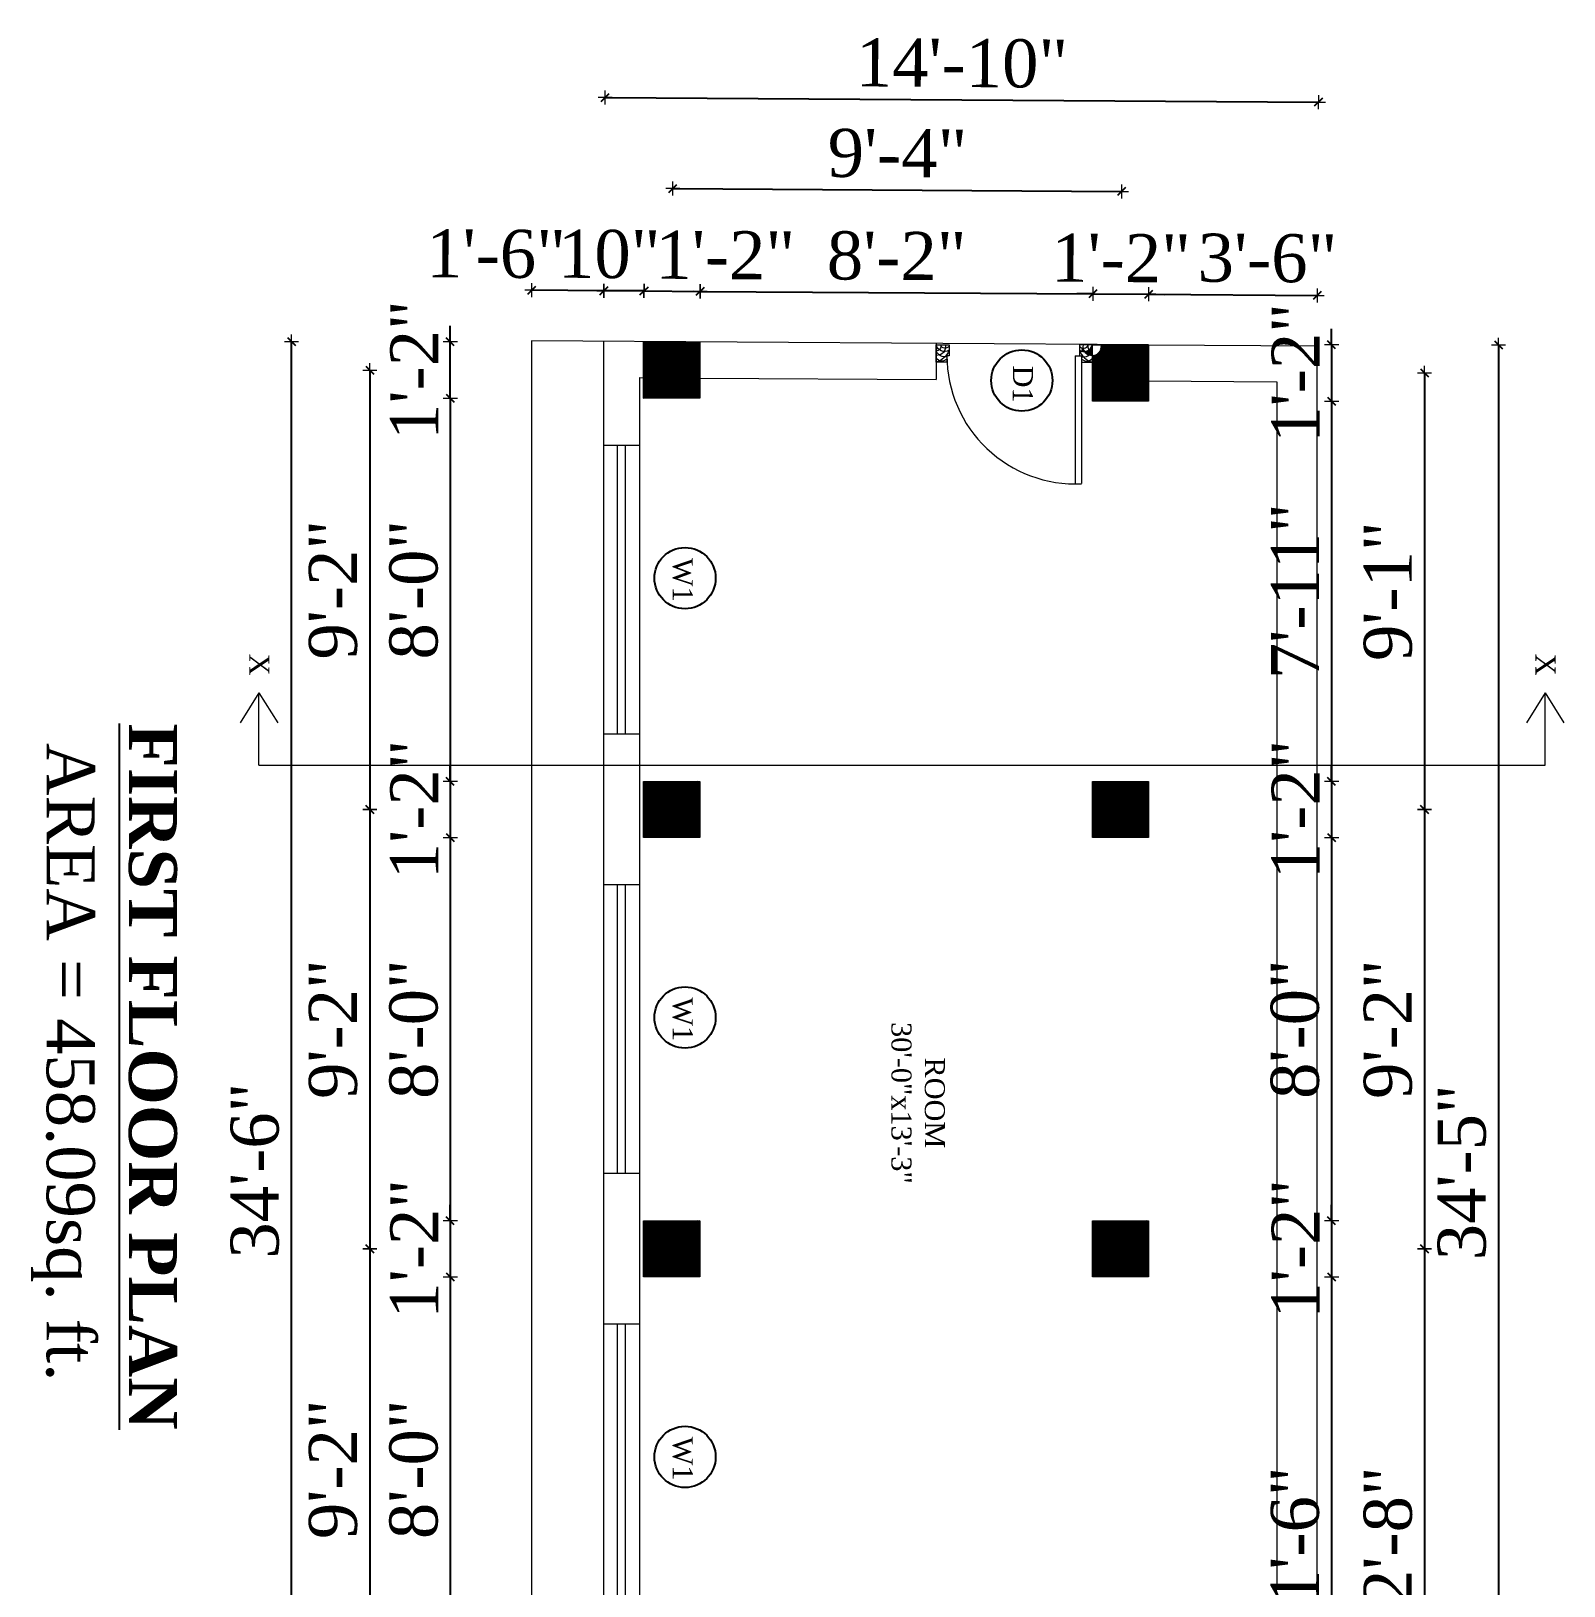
# Model space of a CAD drawing. Header units: inches. Extents: x 4069 to 291496, y -47643 to 12535.
# Drawn here: x 32936.8 to 33319.4, y 3864.2 to 4252.1 of the extents above; entities that cross this region are included whole.
import ezdxf

# ---------------------------------------------------------------- set-up
doc = ezdxf.new("R2010")
doc.units = ezdxf.units.IN
doc.header["$LTSCALE"] = 5
doc.header["$MEASUREMENT"] = 0
for name, color, linetype, lineweight in [('A-WALL', 7, 'Continuous', 9), ('Dimension', 7, 'Continuous', 18), ('DOOR', 62, 'Continuous', 0)]:
    doc.layers.add(name, color=color, linetype=linetype, lineweight=lineweight)
doc.layers.add('dim line', color=7, linetype='Continuous', lineweight=15, true_color=0xfab2b2)
doc.layers.add('TEXT', color=6, linetype='Continuous')
doc.layers.add('WALL', color=7, linetype='Continuous')
doc.styles.add('ordinary', font='times.ttf')
doc.dimstyles.new('Copy of 96', dxfattribs={"dimtxt": 7, "dimasz": 4, "dimexe": 0.5, "dimexo": 0.5, "dimgap": 3, "dimtad": 1, "dimdec": 1, "dimzin": 11, "dimdsep": 46, "dimlunit": 4, "dimtxsty": 'ordinary', "dimblk": 'OBLIQUE', "dimcen": 0.09, "dimse1": 1, "dimse2": 1, "dimclrt": 6, "dimazin": 0, "dimtfac": 1, "dimtdec": 1, "dimtix": 1, "dimtmove": 2, "dimatfit": 3, "dimldrblk": 'leader', "dimfxl": 0.5, "dimfxlon": 1, "dimtolj": 1, "dimtzin": 0, "dimarcsym": 0})
pattern_1 = [(315, (31599.98636, 28486.99887), (0.08838834765, 0.08838834765), [])]

# ---------------------------------------------------------------- blocks, each defined once
blk = doc.blocks.new('A$C27B36B59')
at = {"layer": 'DOOR'}
for p, q in [((0, 4), (0, 0)), ((2.5, 4), (0, 4)), ((2.5, 2.5), (2.5, 4)), ((0, 0), (3, 0)), ((3, 2.5), (2.5, 2.5)), ((3, 0), (3, 2.5))]:
    blk.add_line(p, q, dxfattribs=at)
for centre, radius, start, end in [((-1.4, -0.54), 4.75, 22.1411, 72.838), ((1.34, 2.09), 1.64, 45.138, 144.8948), ((2.21, 0.3), 2.49, 83.3149, 152.658), ((0.13, 0.37), 2.05, 349.4875, 93.6805), ((1.96, -0.47), 2.01, 58.7447, 166.495), ((-0.06, 0.32), 1.13, 343.542, 86.947), ((2.08, -0.4), 1.17, 38.2816, 160.1519)]:
    blk.add_arc(centre, radius, start, end, dxfattribs=at)
blk = doc.blocks.new('D2')
at = {"layer": 'DOOR'}
for p, q in [((74473.95, 24047.59), (74473.95, 24018.09)), ((74473.95, 24047.59), (74475.45, 24047.59)), ((74475.45, 24047.59), (74475.45, 24018.13))]:
    blk.add_line(p, q, dxfattribs=at)
blk.add_arc((74473.95, 24047.59), 29.5, 180, 272.9146, dxfattribs=at)
at = {"layer": 'DOOR', "xscale": -1, "rotation": 180}
blk.add_blockref('A$C27B36B59', (74441.95, 24050.09), dxfattribs=at)
at = {"layer": 'DOOR', "rotation": 180}
blk.add_blockref('A$C27B36B59', (74477.95, 24050.09), dxfattribs=at)
blk = doc.blocks.new('oblique')
at = {"color": 0, "lineweight": -2}
blk.add_line((0.25, 0.25), (-0.25, -0.25), dxfattribs=at)
at = {"layer": 'dim line', "lineweight": 9}
for p, q in [((-0.4375, 0), (0.4375, 0)), ((0, 0.4375), (0, -0.4375))]:
    blk.add_line(p, q, dxfattribs=at)
blk = doc.blocks.new('*D1194')
at = {"layer": 'A-WALL', "color": 0, "lineweight": -2, "ltscale": 50, "transparency": 16777216}
for p, q in [((33041.46, 4174.54), (33041.46, 4178.54)), ((33041.46, 4160.54), (33041.46, 4174.54)), ((33041.46, 4160.54), (33041.46, 4156.54))]:
    blk.add_line(p, q, dxfattribs=at)
at = {"layer": 'Defpoints', "color": 0, "ltscale": 50, "transparency": 16777216}
for p in [(33041.46, 4174.54), (33089.71, 4174.54, -58.17), (33089.71, 4160.54, -58.17)]:
    blk.add_point(p, dxfattribs=at)
at = {"layer": 'A-WALL', "color": 0, "lineweight": -2, "ltscale": 50, "transparency": 16777216, "xscale": 4, "yscale": 4, "zscale": 4}
for p, rotation in [((33041.46, 4174.54), 270), ((33041.46, 4160.54), 90)]:
    blk.add_blockref('oblique', p, dxfattribs=dict(at, rotation=rotation))
at = {"layer": 'A-WALL', "color": 6, "ltscale": 50, "transparency": 16777216, "insert": (33032.46, 4167.54), "char_height": 12, "attachment_point": 5, "rotation": 90, "style": 'ordinary'}
blk.add_mtext('\\A1;1\'-2"', dxfattribs=at)
blk = doc.blocks.new('_OBLIQUE')
at = {"color": 0, "linetype": 'ByBlock'}
blk.add_line((-0.5, -0.5), (0.5, 0.5), dxfattribs=at)
blk = doc.blocks.new('leader')
at = {"layer": 'Dimension'}
for p, q in [((0, -4.328), (0, 4.328)), ((-4.424, 0), (4.424, 0))]:
    blk.add_line(p, q, dxfattribs=at)
blk = doc.blocks.new('*D1195')
at = {"layer": 'A-WALL', "color": 0, "lineweight": -2, "ltscale": 5, "transparency": 16777216}
blk.add_line((33041.46, 4160.54), (33041.46, 4064.92), dxfattribs=at)
at = {"layer": 'Defpoints', "color": 0, "ltscale": 5, "transparency": 16777216}
for p in [(33089.71, 4160.54, -58.17), (33041.46, 4064.92), (33089.71, 4064.92, -58.17)]:
    blk.add_point(p, dxfattribs=at)
at = {"layer": 'A-WALL', "color": 0, "lineweight": -2, "ltscale": 5, "transparency": 16777216, "xscale": 4, "yscale": 4, "zscale": 4}
for p, rotation in [((33041.46, 4160.54), 90), ((33041.46, 4064.92), 270)]:
    blk.add_blockref('oblique', p, dxfattribs=dict(at, rotation=rotation))
at = {"layer": 'A-WALL', "color": 6, "ltscale": 5, "transparency": 16777216, "insert": (33032.36, 4112.73), "char_height": 12, "attachment_point": 5, "rotation": 90, "style": 'ordinary'}
blk.add_mtext('\\A1;8\'-0"', dxfattribs=at)
blk = doc.blocks.new('*D1196')
at = {"layer": 'A-WALL', "color": 0, "lineweight": -2, "ltscale": 5, "transparency": 16777216}
for p, q in [((33041.46, 4064.92), (33041.46, 4068.92)), ((33041.46, 4064.92), (33041.46, 4050.92)), ((33041.46, 4050.92), (33041.46, 4046.92))]:
    blk.add_line(p, q, dxfattribs=at)
at = {"layer": 'Defpoints', "color": 0, "ltscale": 5, "transparency": 16777216}
for p in [(33089.71, 4064.92, -58.17), (33041.46, 4050.92), (33089.71, 4050.92, -58.17)]:
    blk.add_point(p, dxfattribs=at)
at = {"layer": 'A-WALL', "color": 0, "lineweight": -2, "ltscale": 5, "transparency": 16777216, "xscale": 4, "yscale": 4, "zscale": 4}
for p, rotation in [((33041.46, 4064.92), 270), ((33041.46, 4050.92), 90)]:
    blk.add_blockref('oblique', p, dxfattribs=dict(at, rotation=rotation))
at = {"layer": 'A-WALL', "color": 6, "ltscale": 5, "transparency": 16777216, "insert": (33032.46, 4057.92), "char_height": 12, "attachment_point": 5, "rotation": 90, "style": 'ordinary'}
blk.add_mtext('\\A1;1\'-2"', dxfattribs=at)
blk = doc.blocks.new('*D1197')
at = {"layer": 'A-WALL', "color": 0, "lineweight": -2, "ltscale": 5, "transparency": 16777216}
blk.add_line((33041.46, 4050.92), (33041.46, 3955.3), dxfattribs=at)
at = {"layer": 'Defpoints', "color": 0, "ltscale": 5, "transparency": 16777216}
for p in [(33089.71, 4050.92, -58.17), (33041.46, 3955.3), (33089.71, 3955.3, -58.17)]:
    blk.add_point(p, dxfattribs=at)
at = {"layer": 'A-WALL', "color": 0, "lineweight": -2, "ltscale": 5, "transparency": 16777216, "xscale": 4, "yscale": 4, "zscale": 4}
for p, rotation in [((33041.46, 4050.92), 90), ((33041.46, 3955.3), 270)]:
    blk.add_blockref('oblique', p, dxfattribs=dict(at, rotation=rotation))
at = {"layer": 'A-WALL', "color": 6, "ltscale": 5, "transparency": 16777216, "insert": (33032.36, 4003.11), "char_height": 12, "attachment_point": 5, "rotation": 90, "style": 'ordinary'}
blk.add_mtext('\\A1;8\'-0"', dxfattribs=at)
blk = doc.blocks.new('*D1198')
at = {"layer": 'A-WALL', "color": 0, "lineweight": -2, "ltscale": 5, "transparency": 16777216}
for p, q in [((33041.46, 3955.3), (33041.46, 3959.3)), ((33041.46, 3955.3), (33041.46, 3941.3)), ((33041.46, 3941.3), (33041.46, 3937.3))]:
    blk.add_line(p, q, dxfattribs=at)
at = {"layer": 'Defpoints', "color": 0, "ltscale": 5, "transparency": 16777216}
for p in [(33089.71, 3955.3, -58.17), (33041.46, 3941.3), (33089.71, 3941.3, -58.17)]:
    blk.add_point(p, dxfattribs=at)
at = {"layer": 'A-WALL', "color": 0, "lineweight": -2, "ltscale": 5, "transparency": 16777216, "xscale": 4, "yscale": 4, "zscale": 4}
for p, rotation in [((33041.46, 3955.3), 270), ((33041.46, 3941.3), 90)]:
    blk.add_blockref('oblique', p, dxfattribs=dict(at, rotation=rotation))
at = {"layer": 'A-WALL', "color": 6, "ltscale": 5, "transparency": 16777216, "insert": (33032.46, 3948.3), "char_height": 12, "attachment_point": 5, "rotation": 90, "style": 'ordinary'}
blk.add_mtext('\\A1;1\'-2"', dxfattribs=at)
blk = doc.blocks.new('*D1199')
at = {"layer": 'A-WALL', "color": 0, "lineweight": -2, "ltscale": 5, "transparency": 16777216}
blk.add_line((33041.46, 3941.3), (33041.46, 3845.3), dxfattribs=at)
at = {"layer": 'Defpoints', "color": 0, "ltscale": 5, "transparency": 16777216}
for p in [(33089.71, 3941.3, -58.17), (33041.46, 3845.3), (33089.71, 3845.3)]:
    blk.add_point(p, dxfattribs=at)
at = {"layer": 'A-WALL', "color": 0, "lineweight": -2, "ltscale": 5, "transparency": 16777216, "xscale": 4, "yscale": 4, "zscale": 4}
for p, rotation in [((33041.46, 3941.3), 90), ((33041.46, 3845.3), 270)]:
    blk.add_blockref('oblique', p, dxfattribs=dict(at, rotation=rotation))
at = {"layer": 'A-WALL', "color": 6, "ltscale": 5, "transparency": 16777216, "insert": (33032.36, 3893.3), "char_height": 12, "attachment_point": 5, "rotation": 90, "style": 'ordinary'}
blk.add_mtext('\\A1;8\'-0"', dxfattribs=at)
blk = doc.blocks.new('*D1089')
at = {"layer": 'A-WALL', "color": 0, "lineweight": -2, "ltscale": 5, "transparency": 16777216}
blk.add_line((33021.34, 4167.54), (33021.34, 4057.92), dxfattribs=at)
at = {"layer": 'Defpoints', "color": 0, "ltscale": 5, "transparency": 16777216}
for p in [(33096.71, 4167.54, -58.17), (33021.34, 4057.92), (33096.71, 4057.92, -58.17)]:
    blk.add_point(p, dxfattribs=at)
at = {"layer": 'A-WALL', "color": 0, "lineweight": -2, "ltscale": 5, "transparency": 16777216, "xscale": 4, "yscale": 4, "zscale": 4}
for p, rotation in [((33021.34, 4167.54), 90), ((33021.34, 4057.92), 270)]:
    blk.add_blockref('oblique', p, dxfattribs=dict(at, rotation=rotation))
at = {"layer": 'A-WALL', "color": 6, "ltscale": 5, "transparency": 16777216, "insert": (33012.22, 4112.73), "char_height": 12, "attachment_point": 5, "rotation": 90, "style": 'ordinary'}
blk.add_mtext('\\A1;9\'-2"', dxfattribs=at)
blk = doc.blocks.new('*D1201')
at = {"layer": 'A-WALL', "color": 0, "lineweight": -2, "ltscale": 5, "transparency": 16777216}
blk.add_line((33021.34, 4057.92), (33021.34, 3948.3), dxfattribs=at)
at = {"layer": 'Defpoints', "color": 0, "ltscale": 5, "transparency": 16777216}
for p in [(33096.71, 4057.92, -58.17), (33021.34, 3948.3), (33096.71, 3948.3, -58.17)]:
    blk.add_point(p, dxfattribs=at)
at = {"layer": 'A-WALL', "color": 0, "lineweight": -2, "ltscale": 5, "transparency": 16777216, "xscale": 4, "yscale": 4, "zscale": 4}
for p, rotation in [((33021.34, 4057.92), 90), ((33021.34, 3948.3), 270)]:
    blk.add_blockref('oblique', p, dxfattribs=dict(at, rotation=rotation))
at = {"layer": 'A-WALL', "color": 6, "ltscale": 5, "transparency": 16777216, "insert": (33012.22, 4003.11), "char_height": 12, "attachment_point": 5, "rotation": 90, "style": 'ordinary'}
blk.add_mtext('\\A1;9\'-2"', dxfattribs=at)
blk = doc.blocks.new('*D1202')
at = {"layer": 'A-WALL', "color": 0, "lineweight": -2, "ltscale": 5, "transparency": 16777216}
blk.add_line((33021.34, 3948.3), (33021.34, 3838.3), dxfattribs=at)
at = {"layer": 'Defpoints', "color": 0, "ltscale": 5, "transparency": 16777216}
for p in [(33096.71, 3948.3, -58.17), (33021.34, 3838.3), (33096.71, 3838.3, -58.17)]:
    blk.add_point(p, dxfattribs=at)
at = {"layer": 'A-WALL', "color": 0, "lineweight": -2, "ltscale": 5, "transparency": 16777216, "xscale": 4, "yscale": 4, "zscale": 4}
for p, rotation in [((33021.34, 3948.3), 90), ((33021.34, 3838.3), 270)]:
    blk.add_blockref('oblique', p, dxfattribs=dict(at, rotation=rotation))
at = {"layer": 'A-WALL', "color": 6, "ltscale": 5, "transparency": 16777216, "insert": (33012.22, 3893.3), "char_height": 12, "attachment_point": 5, "rotation": 90, "style": 'ordinary'}
blk.add_mtext('\\A1;9\'-2"', dxfattribs=at)
blk = doc.blocks.new('*D1090')
at = {"layer": 'A-WALL', "color": 0, "lineweight": -2, "ltscale": 5, "transparency": 16777216}
blk.add_line((33001.8, 3760.96), (33001.8, 4174.63), dxfattribs=at)
at = {"layer": 'Defpoints', "color": 0, "ltscale": 5, "transparency": 16777216}
for p in [(33001.8, 4174.63), (33089.71, 4174.63, -58.17), (33200.05, 3760.96, -58)]:
    blk.add_point(p, dxfattribs=at)
at = {"layer": 'A-WALL', "color": 0, "lineweight": -2, "ltscale": 5, "transparency": 16777216, "xscale": 4, "yscale": 4, "zscale": 4}
for p, rotation in [((33001.8, 4174.63), 90), ((33001.8, 3760.96), 270)]:
    blk.add_blockref('oblique', p, dxfattribs=dict(at, rotation=rotation))
at = {"layer": 'A-WALL', "color": 6, "ltscale": 5, "transparency": 16777216, "insert": (32992.69, 3967.8), "char_height": 12, "attachment_point": 5, "rotation": 90, "style": 'ordinary'}
blk.add_mtext('\\A1;34\'-6"', dxfattribs=at)
blk = doc.blocks.new('*D1203')
at = {"layer": 'A-WALL', "color": 0, "lineweight": -2, "ltscale": 50, "transparency": 16777216}
for p, q in [((33261.42, 4173.81), (33261.42, 4177.81)), ((33261.42, 4173.81), (33261.42, 4159.81)), ((33261.42, 4159.81), (33261.42, 4155.81))]:
    blk.add_line(p, q, dxfattribs=at)
at = {"layer": 'Defpoints', "color": 0, "ltscale": 50, "transparency": 16777216}
for p in [(33215.71, 4173.81, -58.17), (33215.71, 4159.81, -58.17), (33261.42, 4159.81)]:
    blk.add_point(p, dxfattribs=at)
at = {"layer": 'A-WALL', "color": 0, "lineweight": -2, "ltscale": 50, "transparency": 16777216, "xscale": 4, "yscale": 4, "zscale": 4}
for p, rotation in [((33261.42, 4173.81), 270), ((33261.42, 4159.81), 90)]:
    blk.add_blockref('oblique', p, dxfattribs=dict(at, rotation=rotation))
at = {"layer": 'A-WALL', "color": 6, "ltscale": 50, "transparency": 16777216, "insert": (33252.42, 4166.81), "char_height": 12, "attachment_point": 5, "rotation": 90, "style": 'ordinary'}
blk.add_mtext('\\A1;1\'-2"', dxfattribs=at)
blk = doc.blocks.new('*D1204')
at = {"layer": 'A-WALL', "color": 0, "lineweight": -2, "ltscale": 5, "transparency": 16777216}
blk.add_line((33261.42, 4159.81), (33261.42, 4064.92), dxfattribs=at)
at = {"layer": 'Defpoints', "color": 0, "ltscale": 5, "transparency": 16777216}
for p in [(33215.71, 4159.81, -58.17), (33215.71, 4064.92, -58.17), (33261.42, 4064.92)]:
    blk.add_point(p, dxfattribs=at)
at = {"layer": 'A-WALL', "color": 0, "lineweight": -2, "ltscale": 5, "transparency": 16777216, "xscale": 4, "yscale": 4, "zscale": 4}
for p, rotation in [((33261.42, 4159.81), 90), ((33261.42, 4064.92), 270)]:
    blk.add_blockref('oblique', p, dxfattribs=dict(at, rotation=rotation))
at = {"layer": 'A-WALL', "color": 6, "ltscale": 5, "transparency": 16777216, "insert": (33252.3, 4112.37), "char_height": 12, "attachment_point": 5, "rotation": 90, "style": 'ordinary'}
blk.add_mtext('\\A1;7\'-11"', dxfattribs=at)
blk = doc.blocks.new('*D1091')
at = {"layer": 'A-WALL', "color": 0, "lineweight": -2, "ltscale": 5, "transparency": 16777216}
for p, q in [((33261.42, 4064.92), (33261.42, 4068.92)), ((33261.42, 4064.92), (33261.42, 4050.92)), ((33261.42, 4050.92), (33261.42, 4046.92))]:
    blk.add_line(p, q, dxfattribs=at)
at = {"layer": 'Defpoints', "color": 0, "ltscale": 5, "transparency": 16777216}
for p in [(33215.71, 4064.92, -58.17), (33215.71, 4050.92, -58.17), (33261.42, 4050.92)]:
    blk.add_point(p, dxfattribs=at)
at = {"layer": 'A-WALL', "color": 0, "lineweight": -2, "ltscale": 5, "transparency": 16777216, "xscale": 4, "yscale": 4, "zscale": 4}
for p, rotation in [((33261.42, 4064.92), 270), ((33261.42, 4050.92), 90)]:
    blk.add_blockref('oblique', p, dxfattribs=dict(at, rotation=rotation))
at = {"layer": 'A-WALL', "color": 6, "ltscale": 5, "transparency": 16777216, "insert": (33252.42, 4057.92), "char_height": 12, "attachment_point": 5, "rotation": 90, "style": 'ordinary'}
blk.add_mtext('\\A1;1\'-2"', dxfattribs=at)
blk = doc.blocks.new('*D1205')
at = {"layer": 'A-WALL', "color": 0, "lineweight": -2, "ltscale": 5, "transparency": 16777216}
blk.add_line((33261.42, 4050.92), (33261.42, 3955.3), dxfattribs=at)
at = {"layer": 'Defpoints', "color": 0, "ltscale": 5, "transparency": 16777216}
for p in [(33215.71, 4050.92, -58.17), (33215.71, 3955.3, -58.17), (33261.42, 3955.3)]:
    blk.add_point(p, dxfattribs=at)
at = {"layer": 'A-WALL', "color": 0, "lineweight": -2, "ltscale": 5, "transparency": 16777216, "xscale": 4, "yscale": 4, "zscale": 4}
for p, rotation in [((33261.42, 4050.92), 90), ((33261.42, 3955.3), 270)]:
    blk.add_blockref('oblique', p, dxfattribs=dict(at, rotation=rotation))
at = {"layer": 'A-WALL', "color": 6, "ltscale": 5, "transparency": 16777216, "insert": (33252.31, 4003.11), "char_height": 12, "attachment_point": 5, "rotation": 90, "style": 'ordinary'}
blk.add_mtext('\\A1;8\'-0"', dxfattribs=at)
blk = doc.blocks.new('*D1206')
at = {"layer": 'A-WALL', "color": 0, "lineweight": -2, "ltscale": 5, "transparency": 16777216}
for p, q in [((33261.42, 3955.3), (33261.42, 3959.3)), ((33261.42, 3955.3), (33261.42, 3941.3)), ((33261.42, 3941.3), (33261.42, 3937.3))]:
    blk.add_line(p, q, dxfattribs=at)
at = {"layer": 'Defpoints', "color": 0, "ltscale": 5, "transparency": 16777216}
for p in [(33215.71, 3955.3, -58.17), (33215.71, 3941.3, -58.17), (33261.42, 3941.3)]:
    blk.add_point(p, dxfattribs=at)
at = {"layer": 'A-WALL', "color": 0, "lineweight": -2, "ltscale": 5, "transparency": 16777216, "xscale": 4, "yscale": 4, "zscale": 4}
for p, rotation in [((33261.42, 3955.3), 270), ((33261.42, 3941.3), 90)]:
    blk.add_blockref('oblique', p, dxfattribs=dict(at, rotation=rotation))
at = {"layer": 'A-WALL', "color": 6, "ltscale": 5, "transparency": 16777216, "insert": (33252.42, 3948.3), "char_height": 12, "attachment_point": 5, "rotation": 90, "style": 'ordinary'}
blk.add_mtext('\\A1;1\'-2"', dxfattribs=at)
blk = doc.blocks.new('*D1092')
at = {"layer": 'A-WALL', "color": 0, "lineweight": -2, "ltscale": 5, "transparency": 16777216}
blk.add_line((33261.42, 3941.3), (33261.42, 3802.85), dxfattribs=at)
at = {"layer": 'Defpoints', "color": 0, "ltscale": 5, "transparency": 16777216}
for p in [(33215.71, 3941.3, -58.17), (33215.71, 3802.85, -58.17), (33261.42, 3802.85)]:
    blk.add_point(p, dxfattribs=at)
at = {"layer": 'A-WALL', "color": 0, "lineweight": -2, "ltscale": 5, "transparency": 16777216, "xscale": 4, "yscale": 4, "zscale": 4}
for p, rotation in [((33261.42, 3941.3), 90), ((33261.42, 3802.85), 270)]:
    blk.add_blockref('oblique', p, dxfattribs=dict(at, rotation=rotation))
at = {"layer": 'A-WALL', "color": 6, "ltscale": 5, "transparency": 16777216, "insert": (33252.31, 3872.07), "char_height": 12, "attachment_point": 5, "rotation": 90, "style": 'ordinary'}
blk.add_mtext('\\A1;11\'-6"', dxfattribs=at)
blk = doc.blocks.new('*D1093')
at = {"layer": 'A-WALL', "color": 0, "lineweight": -2, "ltscale": 5, "transparency": 16777216}
blk.add_line((33284.61, 4166.81), (33284.61, 4057.92), dxfattribs=at)
at = {"layer": 'Defpoints', "color": 0, "ltscale": 5, "transparency": 16777216}
for p in [(33208.71, 4166.81, -58.17), (33208.71, 4057.92, -58.17), (33284.61, 4057.92)]:
    blk.add_point(p, dxfattribs=at)
at = {"layer": 'A-WALL', "color": 0, "lineweight": -2, "ltscale": 5, "transparency": 16777216, "xscale": 4, "yscale": 4, "zscale": 4}
for p, rotation in [((33284.61, 4166.81), 90), ((33284.61, 4057.92), 270)]:
    blk.add_blockref('oblique', p, dxfattribs=dict(at, rotation=rotation))
at = {"layer": 'A-WALL', "color": 6, "ltscale": 5, "transparency": 16777216, "insert": (33275.49, 4112.37), "char_height": 12, "attachment_point": 5, "rotation": 90, "style": 'ordinary'}
blk.add_mtext('\\A1;9\'-1"', dxfattribs=at)
blk = doc.blocks.new('*D1208')
at = {"layer": 'A-WALL', "color": 0, "lineweight": -2, "ltscale": 5, "transparency": 16777216}
blk.add_line((33284.61, 4057.92), (33284.61, 3948.3), dxfattribs=at)
at = {"layer": 'Defpoints', "color": 0, "ltscale": 5, "transparency": 16777216}
for p in [(33208.71, 4057.92, -58.17), (33208.71, 3948.3, -58.17), (33284.61, 3948.3)]:
    blk.add_point(p, dxfattribs=at)
at = {"layer": 'A-WALL', "color": 0, "lineweight": -2, "ltscale": 5, "transparency": 16777216, "xscale": 4, "yscale": 4, "zscale": 4}
for p, rotation in [((33284.61, 4057.92), 90), ((33284.61, 3948.3), 270)]:
    blk.add_blockref('oblique', p, dxfattribs=dict(at, rotation=rotation))
at = {"layer": 'A-WALL', "color": 6, "ltscale": 5, "transparency": 16777216, "insert": (33275.49, 4003.11), "char_height": 12, "attachment_point": 5, "rotation": 90, "style": 'ordinary'}
blk.add_mtext('\\A1;9\'-2"', dxfattribs=at)
blk = doc.blocks.new('*D1209')
at = {"layer": 'A-WALL', "color": 0, "lineweight": -2, "ltscale": 5, "transparency": 16777216}
blk.add_line((33284.61, 3948.3), (33284.61, 3795.85), dxfattribs=at)
at = {"layer": 'Defpoints', "color": 0, "ltscale": 5, "transparency": 16777216}
for p in [(33208.71, 3948.3, -58.17), (33208.71, 3795.85, -58.17), (33284.61, 3795.85)]:
    blk.add_point(p, dxfattribs=at)
at = {"layer": 'A-WALL', "color": 0, "lineweight": -2, "ltscale": 5, "transparency": 16777216, "xscale": 4, "yscale": 4, "zscale": 4}
for p, rotation in [((33284.61, 3948.3), 90), ((33284.61, 3795.85), 270)]:
    blk.add_blockref('oblique', p, dxfattribs=dict(at, rotation=rotation))
at = {"layer": 'A-WALL', "color": 6, "ltscale": 5, "transparency": 16777216, "insert": (33275.51, 3872.07), "char_height": 12, "attachment_point": 5, "rotation": 90, "style": 'ordinary'}
blk.add_mtext('\\A1;12\'-8"', dxfattribs=at)
blk = doc.blocks.new('*D1094')
at = {"layer": 'A-WALL', "color": 0, "lineweight": -2, "ltscale": 5, "transparency": 16777216}
blk.add_line((33303.04, 4173.81), (33303.04, 3760.96), dxfattribs=at)
at = {"layer": 'Defpoints', "color": 0, "ltscale": 5, "transparency": 16777216}
for p in [(33215.71, 4173.81, -58.17), (33200.05, 3760.96, -58), (33303.04, 3760.96)]:
    blk.add_point(p, dxfattribs=at)
at = {"layer": 'A-WALL', "color": 0, "lineweight": -2, "ltscale": 5, "transparency": 16777216, "xscale": 4, "yscale": 4, "zscale": 4}
for p, rotation in [((33303.04, 4173.81), 90), ((33303.04, 3760.96), 270)]:
    blk.add_blockref('oblique', p, dxfattribs=dict(at, rotation=rotation))
at = {"layer": 'A-WALL', "color": 6, "ltscale": 5, "transparency": 16777216, "insert": (33293.94, 3967.39), "char_height": 12, "attachment_point": 5, "rotation": 90, "style": 'ordinary'}
blk.add_mtext('\\A1;34\'-5"', dxfattribs=at)
blk = doc.blocks.new('*D1095')
at = {"layer": 'A-WALL', "color": 0, "lineweight": -2, "ltscale": 50, "transparency": 16777216}
blk.add_line((33089.79, 4187.26), (33103.79, 4187.17), dxfattribs=at)
at = {"layer": 'Defpoints', "color": 0, "ltscale": 50, "transparency": 16777216}
for p in [(33103.79, 4187.17), (33089.71, 4174.63, -58.17), (33103.71, 4174.54, -58.17)]:
    blk.add_point(p, dxfattribs=at)
at = {"layer": 'A-WALL', "color": 0, "lineweight": -2, "ltscale": 50, "transparency": 16777216, "xscale": 4, "yscale": 4, "zscale": 4}
for p, rotation in [((33089.79, 4187.26), 179.6259071472626), ((33103.79, 4187.17), 359.6259071472626)]:
    blk.add_blockref('oblique', p, dxfattribs=dict(at, rotation=rotation))
at = {"layer": 'A-WALL', "color": 6, "ltscale": 50, "transparency": 16777216, "insert": (33110.08, 4196.21), "char_height": 12, "attachment_point": 5, "rotation": 359.6259, "style": 'ordinary'}
blk.add_mtext('\\A1;1\'-2"', dxfattribs=at)
blk = doc.blocks.new('*D1096')
at = {"layer": 'A-WALL', "color": 0, "lineweight": -2, "ltscale": 5, "transparency": 16777216}
blk.add_line((33103.79, 4187.17), (33201.79, 4186.53), dxfattribs=at)
at = {"layer": 'Defpoints', "color": 0, "ltscale": 5, "transparency": 16777216}
for p in [(33201.79, 4186.53), (33103.71, 4174.54, -58.17), (33201.71, 4173.81, -58.17)]:
    blk.add_point(p, dxfattribs=at)
at = {"layer": 'A-WALL', "color": 0, "lineweight": -2, "ltscale": 5, "transparency": 16777216, "xscale": 4, "yscale": 4, "zscale": 4}
for p, rotation in [((33103.79, 4187.17), 179.6259071471199), ((33201.79, 4186.53), 359.6259071471199)]:
    blk.add_blockref('oblique', p, dxfattribs=dict(at, rotation=rotation))
at = {"layer": 'A-WALL', "color": 6, "ltscale": 5, "transparency": 16777216, "insert": (33152.85, 4195.95), "char_height": 12, "attachment_point": 5, "rotation": 359.6259, "style": 'ordinary'}
blk.add_mtext('\\A1;8\'-2"', dxfattribs=at)
blk = doc.blocks.new('*D1210')
at = {"layer": 'A-WALL', "color": 0, "lineweight": -2, "ltscale": 5, "transparency": 16777216}
for p, q in [((33201.79, 4186.53), (33197.79, 4186.55)), ((33201.79, 4186.53), (33215.79, 4186.44)), ((33215.79, 4186.44), (33219.79, 4186.41))]:
    blk.add_line(p, q, dxfattribs=at)
at = {"layer": 'Defpoints', "color": 0, "ltscale": 5, "transparency": 16777216}
for p in [(33215.79, 4186.44), (33201.71, 4173.81, -58.17), (33215.71, 4173.81, -58.17)]:
    blk.add_point(p, dxfattribs=at)
at = {"layer": 'A-WALL', "color": 0, "lineweight": -2, "ltscale": 5, "transparency": 16777216, "xscale": 4, "yscale": 4, "zscale": 4}
for p, rotation in [((33201.79, 4186.53), 359.6259071471199), ((33215.79, 4186.44), 179.6259071471199)]:
    blk.add_blockref('oblique', p, dxfattribs=dict(at, rotation=rotation))
at = {"layer": 'A-WALL', "color": 6, "ltscale": 5, "transparency": 16777216, "insert": (33208.85, 4195.48), "char_height": 12, "attachment_point": 5, "rotation": 359.6259, "style": 'ordinary'}
blk.add_mtext('\\A1;1\'-2"', dxfattribs=at)
blk = doc.blocks.new('*D1097')
at = {"layer": 'A-WALL', "color": 0, "lineweight": -2, "ltscale": 5, "transparency": 16777216}
blk.add_line((33097, 4212.8), (33209, 4212.07), dxfattribs=at)
at = {"layer": 'Defpoints', "color": 0, "ltscale": 5, "transparency": 16777216}
for p in [(33209, 4212.07), (33096.71, 4167.54, -58.17), (33208.71, 4166.81, -58.17)]:
    blk.add_point(p, dxfattribs=at)
at = {"layer": 'A-WALL', "color": 0, "lineweight": -2, "ltscale": 5, "transparency": 16777216, "xscale": 4, "yscale": 4, "zscale": 4}
for p, rotation in [((33097, 4212.8), 179.6259071471199), ((33209, 4212.07), 359.6259071471199)]:
    blk.add_blockref('oblique', p, dxfattribs=dict(at, rotation=rotation))
at = {"layer": 'A-WALL', "color": 6, "ltscale": 5, "transparency": 16777216, "insert": (33153.06, 4221.55), "char_height": 12, "attachment_point": 5, "rotation": 359.6259, "style": 'ordinary'}
blk.add_mtext('\\A1;9\'-4"', dxfattribs=at)
blk = doc.blocks.new('*D1098')
at = {"layer": 'A-WALL', "color": 0, "lineweight": -2, "ltscale": 5, "transparency": 16777216}
blk.add_line((33080.1, 4235.52), (33258.1, 4234.36), dxfattribs=at)
at = {"layer": 'Defpoints', "color": 0, "ltscale": 5, "transparency": 16777216}
for p in [(33258.1, 4234.36), (33079.71, 4174.7, -58.17), (33257.71, 4173.54, -58.17)]:
    blk.add_point(p, dxfattribs=at)
at = {"layer": 'A-WALL', "color": 0, "lineweight": -2, "ltscale": 5, "transparency": 16777216, "xscale": 4, "yscale": 4, "zscale": 4}
for p, rotation in [((33080.1, 4235.52), 179.6259071471199), ((33258.1, 4234.36), 359.6259071471199)]:
    blk.add_blockref('oblique', p, dxfattribs=dict(at, rotation=rotation))
at = {"layer": 'A-WALL', "color": 6, "ltscale": 5, "transparency": 16777216, "insert": (33169.16, 4244.05), "char_height": 12, "attachment_point": 5, "rotation": 359.6259, "style": 'ordinary'}
blk.add_mtext('\\A1;14\'-10"', dxfattribs=at)
blk = doc.blocks.new('*D1253')
at = {"layer": 'A-WALL', "color": 0, "lineweight": -2, "ltscale": 5, "transparency": 16777216}
blk.add_line((33215.79, 4186.44), (33257.79, 4186.16), dxfattribs=at)
at = {"layer": 'Defpoints', "color": 0, "ltscale": 5, "transparency": 16777216}
for p in [(33257.79, 4186.16), (33215.71, 4173.81, -58.17), (33257.71, 4173.54, -58)]:
    blk.add_point(p, dxfattribs=at)
at = {"layer": 'A-WALL', "color": 0, "lineweight": -2, "ltscale": 5, "transparency": 16777216, "xscale": 4, "yscale": 4, "zscale": 4}
for p, rotation in [((33215.79, 4186.44), 179.6259071471199), ((33257.79, 4186.16), 359.6259071471199)]:
    blk.add_blockref('oblique', p, dxfattribs=dict(at, rotation=rotation))
at = {"layer": 'A-WALL', "color": 6, "ltscale": 5, "transparency": 16777216, "insert": (33245.4, 4195.4), "char_height": 12, "attachment_point": 5, "rotation": 359.6259, "style": 'ordinary'}
blk.add_mtext('\\A1;3\'-6"', dxfattribs=at)
blk = doc.blocks.new('*D1136')
at = {"layer": 'A-WALL', "color": 0, "lineweight": -2, "ltscale": 5, "transparency": 16777216}
blk.add_line((33089.79, 4187.26), (33079.79, 4187.32), dxfattribs=at)
at = {"layer": 'Defpoints', "color": 0, "ltscale": 5, "transparency": 16777216}
for p in [(33079.79, 4187.32), (33079.71, 4174.7, -58.17), (33089.71, 4174.63, -58.17)]:
    blk.add_point(p, dxfattribs=at)
at = {"layer": 'A-WALL', "color": 0, "lineweight": -2, "ltscale": 5, "transparency": 16777216, "xscale": 4, "yscale": 4, "zscale": 4}
for p, rotation in [((33079.79, 4187.32), 179.6259071471199), ((33089.79, 4187.26), 359.6259071471199)]:
    blk.add_blockref('oblique', p, dxfattribs=dict(at, rotation=rotation))
at = {"layer": 'A-WALL', "color": 6, "ltscale": 5, "transparency": 16777216, "insert": (33081.12, 4196.4), "char_height": 12, "attachment_point": 5, "rotation": 359.6259, "style": 'ordinary'}
blk.add_mtext('\\A1;10"', dxfattribs=at)
blk = doc.blocks.new('*D1214')
at = {"layer": 'A-WALL', "color": 0, "lineweight": -2, "ltscale": 5, "transparency": 16777216}
blk.add_line((33079.79, 4187.32), (33061.79, 4187.44), dxfattribs=at)
at = {"layer": 'Defpoints', "color": 0, "ltscale": 5, "transparency": 16777216}
for p in [(33061.79, 4187.44), (33061.71, 4174.82, -58), (33079.71, 4174.7, -58.17)]:
    blk.add_point(p, dxfattribs=at)
at = {"layer": 'A-WALL', "color": 0, "lineweight": -2, "ltscale": 5, "transparency": 16777216, "xscale": 4, "yscale": 4, "zscale": 4}
for p, rotation in [((33061.79, 4187.44), 179.6259071471199), ((33079.79, 4187.32), 359.6259071471199)]:
    blk.add_blockref('oblique', p, dxfattribs=dict(at, rotation=rotation))
at = {"layer": 'A-WALL', "color": 6, "ltscale": 5, "transparency": 16777216, "insert": (33052.87, 4196.49), "char_height": 12, "attachment_point": 5, "rotation": 359.6259, "style": 'ordinary'}
blk.add_mtext('\\A1;1\'-6"', dxfattribs=at)

msp = doc.modelspace()

# ---------------------------------------------------------------- hatches: boundary and pattern name
at = {"layer": 'A-WALL', "ltscale": 5}
h = msp.add_hatch(dxfattribs=at)
h.set_pattern_fill('ANSI31', color=256, angle=270)
h.set_pattern_definition(pattern_1)
h.paths.add_polyline_path([(33103.7075, 4174.54197), (33089.7075, 4174.54197), (33089.7075, 4160.54197), (33103.7075, 4160.54197)])
h = msp.add_hatch(dxfattribs=at)
h.set_pattern_fill('ANSI31', color=256, angle=270)
h.set_pattern_definition(pattern_1)
h.paths.add_polyline_path([(33201.7075, 4159.81069), (33215.7075, 4159.81069), (33215.7075, 4173.81069), (33203.75255, 4173.81069, -1.09621959), (33199.33943, 4173.4047), (33198.99917, 4172.51643), (33198.99917, 4172.22135, 0.425392652), (33201.7075, 4173.81069, 0.362611496), (33201.7075, 4172.24457)])
h = msp.add_hatch(dxfattribs=at)
h.set_pattern_fill('ANSI31', color=256, angle=270)
h.set_pattern_definition(pattern_1)
h.paths.add_polyline_path([(33103.7075, 4050.92085), (33103.7075, 4064.92085), (33089.7075, 4064.92085), (33089.7075, 4050.92085)])
h = msp.add_hatch(dxfattribs=at)
h.set_pattern_fill('ANSI31', color=256, angle=270)
h.set_pattern_definition(pattern_1)
h.paths.add_polyline_path([(33215.7075, 4050.92085), (33215.7075, 4064.92085), (33201.7075, 4064.92085), (33201.7075, 4050.92085)])
h = msp.add_hatch(dxfattribs=at)
h.set_pattern_fill('ANSI31', color=256, angle=270)
h.set_pattern_definition(pattern_1)
h.paths.add_polyline_path([(33103.7075, 3955.29974), (33089.7075, 3955.29974), (33089.7075, 3941.29974), (33103.7075, 3941.29974)])
h = msp.add_hatch(dxfattribs=at)
h.set_pattern_fill('ANSI31', color=256, angle=270)
h.set_pattern_definition(pattern_1)
h.paths.add_polyline_path([(33201.7075, 3955.29974), (33201.7075, 3941.29974), (33215.7075, 3941.29974), (33215.7075, 3955.29974)])

# ---------------------------------------------------------------- linework, layer by layer
for p, q in [((33061.7075, 4174.8162), (33061.7075, 3849.14867)), ((33215.7075, 4173.81069), (33061.7075, 4174.8162)), ((33079.7075, 4174.69867), (33079.7075, 3837.67436)), ((33162.70763, 4174.15674), (33162.70763, 4165.15655)), ((33215.7075, 4173.81069), (33257.7075, 4173.53646)), ((33257.7075, 4173.53646), (33257.7075, 3863.62555)), ((33088.7075, 4165.63972), (33088.7075, 3842.6103)), ((33088.7075, 4165.63972), (33089.7075, 4165.63319)), ((33103.7075, 4165.54178), (33162.70763, 4165.15655)), ((33215.64874, 4164.81088), (33247.7075, 4164.60157)), ((33247.7075, 4164.60157), (33247.7075, 3864.19955)), ((33088.7075, 4148.73141), (33079.7075, 4148.73141)), ((33083.2075, 4076.73141), (33083.2075, 4148.73141)), ((33085.2075, 4076.73141), (33085.2075, 4148.73141)), ((32993.7075, 4086.97609), (32989.0283, 4079.54694)), ((32993.7075, 4068.97609), (32993.7075, 4086.97609)), ((32993.7075, 4086.97609), (32998.38671, 4079.54694)), ((33314.7075, 4086.97609), (33310.0283, 4079.54694)), ((33314.7075, 4068.97609), (33314.7075, 4086.97609)), ((33314.7075, 4086.97609), (33319.38671, 4079.54694)), ((33088.7075, 4076.73141), (33079.7075, 4076.73141)), ((32993.7075, 4068.97609), (33314.7075, 4068.97609)), ((33088.7075, 4039.1103), (33079.7075, 4039.1103)), ((33083.2075, 3967.1103), (33083.2075, 4039.1103)), ((33085.2075, 3967.1103), (33085.2075, 4039.1103)), ((33088.7075, 3967.1103), (33079.7075, 3967.1103)), ((33088.7075, 3929.48918), (33079.7075, 3929.48918)), ((33083.2075, 3857.48918), (33083.2075, 3929.48918)), ((33085.2075, 3857.48918), (33085.2075, 3929.48918))]:
    msp.add_line(p, q, dxfattribs=at)
at = {"layer": 'A-WALL', "ltscale": 5, "elevation": -0.16904}
for points in [[(33103.7075, 4174.54197), (33103.7075, 4160.54197), (33089.7075, 4160.54197), (33089.7075, 4174.54197)], [(33215.7075, 4173.81069), (33215.7075, 4159.81069), (33201.7075, 4159.81069), (33201.7075, 4173.81069)], [(33103.7075, 4064.92085), (33103.7075, 4050.92085), (33089.7075, 4050.92085), (33089.7075, 4064.92085)], [(33215.7075, 4064.92085), (33215.7075, 4050.92085), (33201.7075, 4050.92085), (33201.7075, 4064.92085)], [(33103.7075, 3955.29974), (33103.7075, 3941.29974), (33089.7075, 3941.29974), (33089.7075, 3955.29974)], [(33215.7075, 3955.29974), (33215.7075, 3941.29974), (33201.7075, 3941.29974), (33201.7075, 3955.29974)]]:
    msp.add_lwpolyline(points, close=True, dxfattribs=at)
at = {"layer": 'TEXT'}
for centre in [(33184.10433, 4164.92694, -0.16904), (33100.03894, 4115.62092, -0.16904), (33100.03894, 4005.9998, -0.16904), (33100.03894, 3896.37869, -0.16904)]:
    msp.add_circle(centre, 7.64038, dxfattribs=at)

# ---------------------------------------------------------------- block references
at = {"layer": 'WALL', "color": 2, "linetype": 'ByBlock', "xscale": 1.083333333326322, "yscale": 1.083333333326322, "zscale": 1.083333333326322}
msp.add_blockref('D2', (-47482.73966, -21880.45122, -0.16904), dxfattribs=at)

# ---------------------------------------------------------------- texts
at = {"layer": 'TEXT', "style": 'ordinary'}
for s, rotation, p in [('D1', 269.5142373, (33181.90308, 4168.65318, -0.16904)), ('W1', 270.0003881, (33096.97483, 4120.65391, -0.16904)), ('X', 270, (32991.29265, 4096.7578, -0.16904)), ('X', 270, (33312.29265, 4096.7578, -0.16904)), ('W1', 270.0003881, (33096.97483, 4011.0328, -0.16904)), ('W1', 270.0003881, (33096.97483, 3901.41169, -0.16904))]:
    msp.add_text(s, height=5, rotation=rotation, dxfattribs=at).set_placement(p)
at = {"layer": 'TEXT', "char_height": 12, "width": 219.8150831, "attachment_point": 8, "rotation": 269.9996119, "style": 'ordinary'}
for s, insert in [('{\\fTimes New Roman|b1|i0|c0|p18;\\LFIRST FLOOR PLAN}', (32961.06923, 3991.26725, 58)), ('AREA = 458.09sq. ft.', (32936.82848, 3994.85201, 58))]:
    msp.add_mtext(s, dxfattribs=dict(at, insert=insert))
at = {"layer": 'TEXT', "insert": (33151.48755, 3984.69629, 58), "char_height": 5, "attachment_point": 8, "rotation": 269.9996119, "style": 'ordinary'}
msp.add_mtext_dynamic_manual_height_columns('ROOM\\P30\'-0"x13\'-3"', width=101.5687276, gutter_width=1720.71691, heights=[0], dxfattribs=at)

# ---------------------------------------------------------------- dimensions: what is measured, and where the dimension line sits
at = {"layer": 'A-WALL', "ltscale": 5}
for base, p1, p2, angle, picture, middle in [((33258.10464, 4234.36094, 58), (33079.7075, 4174.69867, -0.16904), (33257.7075, 4173.53646, -0.16904), 179.6259071, '*D1098', (33169.16408, 4244.04567, 58)), ((33209.00299, 4212.06576, 58), (33096.7075, 4167.54197, -0.16904), (33208.7075, 4166.81069, -0.16904), 179.6259071, '*D1097', (33153.06254, 4221.55233, 58)), ((33201.79054, 4186.52771, 58), (33103.7075, 4174.54197, -0.16904), (33201.7075, 4173.81069, -0.16904), 179.6259071, '*D1096', (33152.84968, 4195.95128, 58)), ((33215.78994, 4186.43631, 58), (33201.7075, 4173.81069, -0.16904), (33215.7075, 4173.81069, -0.16904), 179.6259071, '*D1210', (33208.849, 4195.48182, 58)), ((33001.79829, 4174.63338, 58), (33200.04674, 3760.9627), (33089.7075, 4174.63338, -0.16904), 270, '*D1090', (32992.69447, 3967.79804, 58)), ((33303.04261, 3760.9627, 58), (33215.7075, 4173.81069, -0.16904), (33200.04674, 3760.9627), 270, '*D1094', (33293.93879, 3967.3867, 58)), ((33021.33829, 4057.92085, 58), (33096.7075, 4167.54197, -0.16904), (33096.7075, 4057.92085, -0.16904), 270, '*D1089', (33012.21717, 4112.73141, 58)), ((33284.60981, 4057.92085, 58), (33208.7075, 4166.81069, -0.16904), (33208.7075, 4057.92085, -0.16904), 270, '*D1093', (33275.48868, 4112.36577, 58)), ((33041.46283, 4064.92085, 58), (33089.7075, 4160.54197, -0.16904), (33089.7075, 4064.92085, -0.16904), 270, '*D1195', (33032.359, 4112.73141, 58)), ((33261.41663, 4064.92085, 58), (33215.7075, 4159.81069, -0.16904), (33215.7075, 4064.92085, -0.16904), 270, '*D1204', (33252.2955, 4112.36577, 58)), ((33041.46283, 4050.92085, 58), (33089.7075, 4064.92085, -0.16904), (33089.7075, 4050.92085, -0.16904), 270, '*D1196', (33032.46283, 4057.92085, 58)), ((33261.41663, 4050.92085, 58), (33215.7075, 4064.92085, -0.16904), (33215.7075, 4050.92085, -0.16904), 270, '*D1091', (33252.41663, 4057.92085, 58)), ((33021.33829, 3948.29974, 58), (33096.7075, 4057.92085, -0.16904), (33096.7075, 3948.29974, -0.16904), 270, '*D1201', (33012.21717, 4003.1103, 58)), ((33284.60981, 3948.29974, 58), (33208.7075, 4057.92085, -0.16904), (33208.7075, 3948.29974, -0.16904), 270, '*D1208', (33275.48868, 4003.1103, 58)), ((33041.46283, 3955.29974, 58), (33089.7075, 4050.92085, -0.16904), (33089.7075, 3955.29974, -0.16904), 270, '*D1197', (33032.359, 4003.1103, 58)), ((33261.41663, 3955.29974, 58), (33215.7075, 4050.92085, -0.16904), (33215.7075, 3955.29974, -0.16904), 270, '*D1205', (33252.3128, 4003.1103, 58)), ((33041.46283, 3941.29974, 58), (33089.7075, 3955.29974, -0.16904), (33089.7075, 3941.29974, -0.16904), 270, '*D1198', (33032.46283, 3948.29974, 58)), ((33261.41663, 3941.29974, 58), (33215.7075, 3955.29974, -0.16904), (33215.7075, 3941.29974, -0.16904), 270, '*D1206', (33252.41663, 3948.29974, 58)), ((33021.33829, 3838.29974, 58), (33096.7075, 3948.29974, -0.16904), (33096.7075, 3838.29974, -0.16904), 270, '*D1202', (33012.21717, 3893.29974, 58)), ((33284.60981, 3795.84611, 58), (33208.7075, 3948.29974, -0.16904), (33208.7075, 3795.84611, -0.16904), 270, '*D1209', (33275.50599, 3872.07293, 58)), ((33041.46283, 3845.29974, 58), (33089.7075, 3941.29974, -0.16904), (33089.7075, 3845.29974, 58), 270, '*D1199', (33032.359, 3893.29974, 58)), ((33261.41663, 3802.84611, 58), (33215.7075, 3941.29974, -0.16904), (33215.7075, 3802.84611, -0.16904), 270, '*D1092', (33252.3128, 3872.07293, 58))]:
    dim = msp.add_linear_dim(base=base, p1=p1, p2=p2, angle=angle, dimstyle='Copy of 96', override={"dimtxt": 12, "dimdec": 0, "dimblk": 'oblique', "dimtdec": 0, "dimarcsym": 1}, dxfattribs=at)
    dim.commit()
    dim.dimension.update_dxf_attribs({"geometry": picture, "text_midpoint": middle})
for base, p1, p2, picture, middle in [((33061.78994, 4187.44181, 58), (33079.7075, 4174.69867, -0.16904), (33061.7075, 4174.8162), '*D1214', (33052.87032, 4196.48668, 58)), ((33079.78994, 4187.32429, 58), (33089.7075, 4174.63338, -0.16904), (33079.7075, 4174.69867, -0.16904), '*D1136', (33081.12082, 4196.39527, 58)), ((33257.78994, 4186.16208, 58), (33215.7075, 4173.81069, -0.16904), (33257.7075, 4173.53646), '*D1253', (33245.39568, 4195.40282, 58))]:
    dim = msp.add_linear_dim(base=base, p1=p1, p2=p2, angle=179.6259071, dimstyle='Copy of 96', override={"dimtxt": 12, "dimdec": 0, "dimblk": 'oblique', "dimtdec": 0, "dimarcsym": 1}, dxfattribs=at)
    dim.commit()
    dim.dimension.update_dxf_attribs({"geometry": picture, "text_midpoint": middle, "dimtype": 160})
at = {"layer": 'A-WALL', "ltscale": 50}
dim = msp.add_linear_dim(base=(33103.78994, 4187.16758, 58), p1=(33089.7075, 4174.63338, -0.16904), p2=(33103.7075, 4174.54197, -0.16904), angle=359.6259071, dimstyle='Copy of 96', override={"dimtxt": 12, "dimdec": 0, "dimblk": 'oblique', "dimtdec": 0, "dimarcsym": 1}, dxfattribs=at)
dim.commit()
dim.dimension.update_dxf_attribs({"geometry": '*D1095', "text_midpoint": (33110.08141, 4196.2131, 58), "dimtype": 161})
for base, p1, p2, picture, middle in [((33041.46283, 4174.54197, 58), (33089.7075, 4160.54197, -0.16904), (33089.7075, 4174.54197, -0.16904), '*D1194', (33032.46283, 4167.54197, 58)), ((33261.41663, 4159.81069, 58), (33215.7075, 4173.81069, -0.16904), (33215.7075, 4159.81069, -0.16904), '*D1203', (33252.41663, 4166.81069, 58))]:
    dim = msp.add_linear_dim(base=base, p1=p1, p2=p2, angle=270, dimstyle='Copy of 96', override={"dimtxt": 12, "dimdec": 0, "dimblk": 'oblique', "dimtdec": 0, "dimarcsym": 1}, dxfattribs=at)
    dim.commit()
    dim.dimension.update_dxf_attribs({"geometry": picture, "text_midpoint": middle})

doc.saveas('drawing.dxf')
